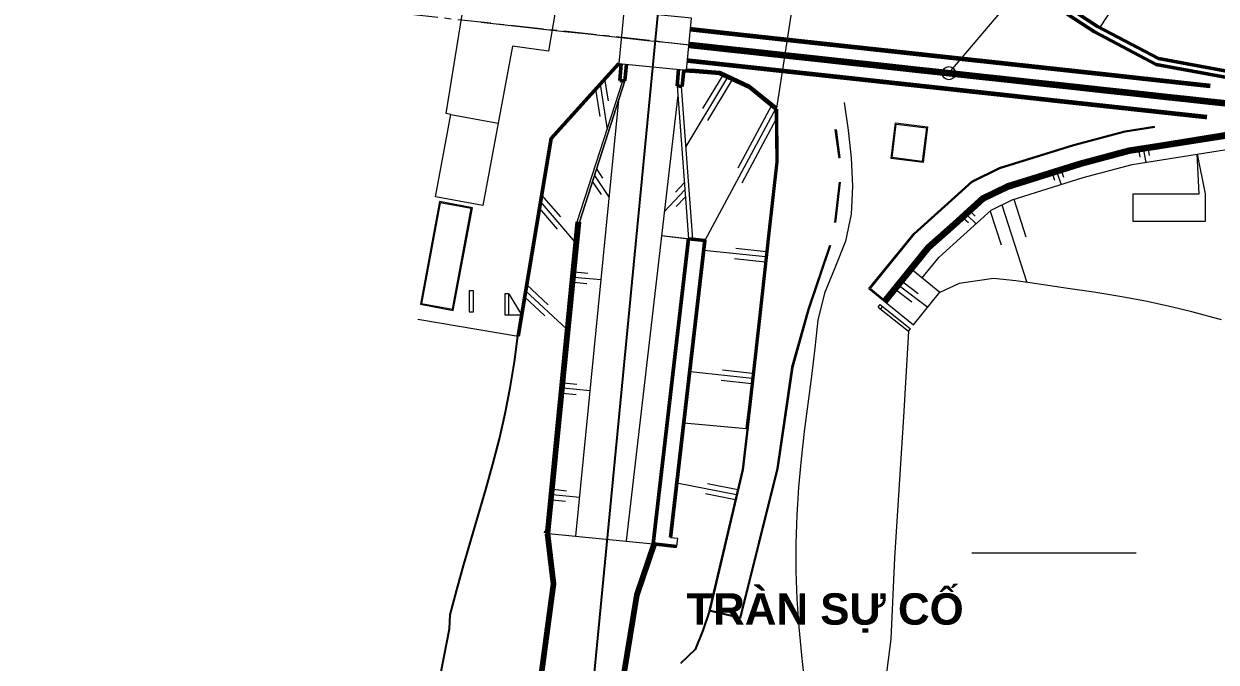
# Model space of a CAD drawing. Header units: millimetres. Extents: x 0 to 1189, y 0 to 841.
# Drawn here: x 225.4 to 339.4, y 196.9 to 257.9 of the extents above; entities that cross this region are included whole.
import ezdxf
from ezdxf.enums import TextEntityAlignment as Align

# ---------------------------------------------------------------- set-up
doc = ezdxf.new("R2010")
doc.units = ezdxf.units.MM
doc.linetypes.add('CENTER', pattern=[5.08, 3.175, -0.635, 0.635, -0.635])
for name, color, linetype, lineweight in [('CHU_DAM', 7, 'CONTINUOUS', 35), ('NEN', 9, 'CONTINUOUS', 13), ('NET_CHINH', 7, 'CONTINUOUS', 50), ('NET_MANH', 8, 'CONTINUOUS', 18), ('NUOC', 5, 'CONTINUOUS', 25), ('SUA_CHUA', 1, 'CONTINUOUS', 50), ('TRUC', 1, 'CENTER', 18)]:
    doc.layers.add(name, color=color, linetype=linetype, lineweight=lineweight)
doc.styles.add('VN_DAM', font='arialbd.ttf')

msp = doc.modelspace()

# ---------------------------------------------------------------- linework, layer by layer
at = {"layer": 'NEN'}
for points in [[(270.75, 248.4), (269.3, 240.53), (264.77, 241.36), (266.23, 249.23), (265.77, 249.31), (268.2, 264.32), (276.89, 263.16), (275.55, 255.27), (272.11, 255.77), (270.75, 248.4)], [(265.77, 249.31), (268.2, 264.32)], [(276.89, 263.16), (275.55, 255.27)], [(282.77, 259.07), (282.29, 254.09), (288.76, 253.47), (289.24, 258.44), (282.77, 259.07)], [(272.11, 255.77), (269.3, 240.53)], [(275.55, 255.27), (272.11, 255.77)], [(263.07, 229.64), (272.65, 228.03), (275.82, 246.91), (282.29, 254.09)], [(275.4, 209.37), (278.32, 238.95), (282.67, 252.44)], [(275.58, 209.15), (278.52, 238.91), (282.88, 252.43)], [(278.32, 238.95), (282.67, 252.44)], [(282.88, 252.43), (278.52, 238.91)], [(287.86, 251.95), (288.94, 237.34)], [(288.26, 251.91), (289.35, 237.3)], [(294.48, 219.2), (294.75, 221.51), (295.71, 230.02), (296.56, 237.89), (297.34, 244.7), (297.28, 249.77)], [(297.34, 244.7), (297.28, 249.77)], [(297.44, 244.69), (297.38, 249.82)], [(297.54, 244.69), (297.49, 249.72)], [(264.77, 241.36), (266.23, 249.23)], [(266.23, 249.23), (265.77, 249.31)], [(266.23, 249.23), (270.75, 248.4)], [(302.96, 247.78), (303.33, 245.06)], [(303.06, 247.79), (303.43, 245.07)], [(306.21, 232.57), (310.49, 237.85), (313.1, 240.16), (316.04, 242.84), (318.7, 244.14), (325.79, 246.36), (330.7, 247.67), (333.53, 248.12)], [(306.35, 232.58), (310.56, 237.78), (313.16, 240.09), (316.09, 242.76), (318.73, 244.05), (325.82, 246.27), (330.72, 247.57), (333.55, 248.02)], [(308.32, 245.01), (308.74, 248.41), (311.82, 248.03), (311.4, 244.63)], [(308.43, 245.1), (308.82, 248.3), (311.7, 247.94), (311.31, 244.74), (308.43, 245.1)], [(337.79, 241.63), (337.6, 245.42), (338.38, 241.63), (338.38, 239), (331.47, 239), (331.47, 241.63), (337.79, 241.63)], [(296.56, 237.89), (297.34, 244.7)], [(296.66, 237.88), (297.44, 244.69)], [(296.76, 237.86), (297.54, 244.69)], [(311.4, 244.63), (308.32, 245.01)], [(303.36, 242.75), (302.92, 238.89)], [(303.46, 242.74), (303.02, 238.88)], [(265.14, 240.9), (263.31, 231.07)], [(263.31, 231.07), (266.46, 230.48), (268.29, 240.31), (265.14, 240.9), (263.31, 231.07)], [(265.22, 240.78), (263.43, 231.15)], [(263.43, 231.15), (266.38, 230.6), (268.17, 240.23), (265.22, 240.78), (263.43, 231.15)], [(269.3, 240.53), (264.77, 241.36)], [(268.29, 240.31), (265.14, 240.9)], [(268.17, 240.23), (265.22, 240.78)], [(266.38, 230.6), (268.17, 240.23)], [(266.46, 230.48), (268.29, 240.31)], [(288.95, 237.34), (285.56, 208.16)], [(286.36, 237.64), (288.94, 237.34)], [(286.36, 237.64), (290.53, 237.16)], [(295.71, 230.02), (296.56, 237.89)], [(295.81, 230.01), (296.66, 237.88)], [(295.91, 230), (296.76, 237.86)], [(290.53, 237.16), (287.24, 208.79)], [(302.44, 236.71), (300.36, 230.58), (298.82, 225.05), (297.4, 215.37), (293.85, 201.17)], [(302.54, 236.68), (300.46, 230.55), (298.92, 225.03), (297.49, 215.35), (293.92, 201.05)], [(302.44, 236.71), (300.36, 230.58)], [(302.54, 236.68), (300.46, 230.55)], [(310.36, 234.36), (313, 232.22)], [(267.99, 232.35), (267.99, 230.35)], [(268.39, 232.35), (267.99, 232.35)], [(268.39, 230.35), (268.39, 232.35)], [(271.38, 232.06), (271.38, 230.06)], [(271.78, 232.06), (271.38, 232.06)], [(271.78, 230.06), (271.78, 232.06)], [(271.78, 232.06), (272.99, 230.06)], [(306.21, 232.57), (307.61, 231.44)], [(306.35, 232.58), (307.67, 231.51)], [(310.48, 229.11), (313, 232.22)], [(263.31, 231.07), (266.46, 230.48)], [(263.43, 231.15), (266.38, 230.6)], [(267.99, 230.35), (268.39, 230.35)], [(300.36, 230.58), (298.82, 225.05)], [(300.46, 230.55), (298.92, 225.03)], [(307.1, 230.81), (307.29, 231.05)], [(307.1, 230.81), (309.98, 228.49)], [(307.29, 231.05), (310.17, 228.72)], [(307.34, 230.62), (307.52, 230.86)], [(307.61, 231.44), (310.48, 229.11)], [(271.38, 230.06), (271.78, 230.06)], [(271.38, 230.06), (272.99, 230.06)], [(294.75, 221.51), (295.71, 230.02)], [(294.85, 221.5), (295.81, 230.01)], [(294.95, 221.49), (295.91, 230)], [(309.98, 228.49), (310.17, 228.72)], [(298.82, 225.05), (297.4, 215.37)], [(298.92, 225.03), (297.49, 215.35)], [(294.11, 215.28), (294.85, 221.5)], [(294.21, 215.26), (294.95, 221.49)], [(294.48, 219.2), (294.75, 221.51)], [(288.51, 219.73), (294.48, 219.2)], [(290.94, 201.75), (294.11, 215.28)], [(291.06, 201.82), (294.21, 215.26)], [(297.4, 215.37), (293.85, 201.17)], [(297.49, 215.35), (293.92, 201.05)], [(275.38, 209.17), (275.38, 209.17)], [(275.58, 209.15), (285.56, 208.16)], [(275.6, 209.35), (275.6, 209.35)], [(287.24, 208.79), (287.93, 208.72)], [(287.85, 207.93), (287.93, 208.72)], [(285.6, 208.55), (285.61, 208.55)], [(316.06, 207.31), (331.78, 207.31)], [(290.94, 201.75), (293.92, 201.05)], [(291.06, 201.82), (293.85, 201.17)]]:
    msp.add_lwpolyline(points, dxfattribs=at)
at = {"layer": 'NEN', "color": 8}
for points in [[(303.84, 250.37), (304.21, 247.73), (304.5, 245.07), (304.64, 242.38), (304.52, 239.7), (303.97, 237.1), (302.98, 234.63), (301.97, 232.14), (301.33, 229.54), (301.05, 226.88), (300.73, 224.21), (300.37, 221.56), (300.02, 218.91), (299.72, 216.25), (299.48, 213.58), (299.32, 210.9), (299.23, 208.22), (299.22, 205.54), (299.31, 202.87), (299.49, 200.19), (299.75, 197.53), (300.04, 194.86)], [(309.98, 228.49), (309.5, 220.31), (308.64, 206.83), (308.31, 199.04), (307.24, 190.91)]]:
    msp.add_lwpolyline(points, dxfattribs=at)
at = {"layer": 'NET_CHINH'}
for points in [[(568, 227.57), (557.43, 228.72), (543.34, 230.33), (533.95, 231.28), (519.01, 232.95), (514.1, 233.45), (494.88, 235.53), (476.2, 237.59), (454.31, 239.99), (435.86, 241.98), (418.07, 243.92), (396.69, 246.24), (377.98, 248.27), (361.7, 250), (345.65, 251.79), (333.69, 254.01), (327.77, 257.12), (325.22, 258.79), (321.24, 262.37), (319.13, 265.39), (315.25, 274.27), (312.89, 279.73)], [(568, 228.17), (557.5, 229.31), (543.4, 230.92), (534.01, 231.88), (519.08, 233.55), (514.16, 234.04), (494.94, 236.13), (476.27, 238.19), (454.37, 240.58), (435.93, 242.58), (418.13, 244.52), (396.76, 246.84), (378.04, 248.87), (361.77, 250.6), (345.74, 252.38), (333.89, 254.58), (328.07, 257.64), (325.59, 259.27), (321.69, 262.77), (319.66, 265.69), (315.8, 274.51), (313.45, 279.97)], [(272.65, 228.03), (275.82, 246.91), (282.29, 254.09)], [(282.53, 254.07), (282.38, 252.47)], [(283.03, 254.02), (282.88, 252.43)], [(288.01, 253.54), (287.86, 251.95)], [(288.51, 253.49), (288.35, 251.9)], [(297.28, 249.77), (294.74, 251.82), (291.92, 253.13), (289.58, 253.33), (288.5, 253.38)], [(297.38, 249.82), (294.79, 251.91), (291.94, 253.23), (289.59, 253.43), (288.76, 253.47)], [(282.38, 252.47), (282.88, 252.43)], [(287.86, 251.95), (288.35, 251.9)], [(307.61, 231.44), (311.79, 236.6), (314.3, 238.82), (317.06, 241.34), (319.37, 242.47), (326.3, 244.63), (331.07, 245.91), (333.96, 246.36), (340.86, 247.46), (345.3, 247.55), (354.13, 246.63)], [(307.84, 231.25), (312.01, 236.4), (314.5, 238.6), (317.23, 241.09), (319.48, 242.19), (326.38, 244.35), (331.13, 245.61), (334.01, 246.07), (340.89, 247.16), (345.29, 247.24), (354.1, 246.33), (362.99, 245.36), (371.18, 244.49), (396.09, 241.75), (405.8, 240.69), (416.57, 239.61)], [(278.52, 238.91), (275.58, 209.15), (276.14, 204.35), (273.65, 185.82), (269.64, 186.65)], [(275.4, 209.37), (278.32, 238.95)], [(281.17, 184.5), (281.77, 189.43), (282.68, 195.7), (283.91, 203.29), (285.56, 208.16), (288.95, 237.34)], [(288.94, 237.34), (290.53, 237.16), (287.24, 208.79)], [(275.38, 209.13), (275.94, 204.35), (273.48, 186.06), (269.68, 186.85)], [(275.28, 209.18), (275.3, 209.38)], [(275.28, 209.18), (275.58, 209.15)], [(275.3, 209.38), (275.4, 209.37)], [(281.41, 184.87), (281.97, 189.4), (282.88, 195.67), (284.1, 203.25), (285.76, 208.14)], [(285.56, 208.16), (287.85, 207.93)]]:
    msp.add_lwpolyline(points, dxfattribs=at)
at = {"layer": 'NET_MANH'}
msp.add_line((313.85, 253.17), (341.35, 285.67), dxfattribs=at)
for points in [[(332.61, 264.13), (328.27, 257.51)], [(299.39, 262.83), (297.38, 249.82)], [(280.5, 252.11), (281.18, 247.8)], [(280.93, 252.59), (281.26, 250.53)], [(292.69, 252.78), (288.69, 246.16)], [(292.23, 252.99), (290.29, 249.78)], [(293.14, 252.56), (290.77, 248.64)], [(280.07, 251.63), (280.48, 249.04)], [(287.92, 251.08), (282.98, 208.46)], [(278.17, 208.9), (282.28, 250.57)], [(297.28, 249.77), (290.53, 237.16)], [(296.89, 250.09), (293.67, 244.08)], [(297.3, 248.73), (294.04, 242.66)], [(311.29, 233.6), (312.88, 235.56), (315.3, 237.7), (317.91, 240.08), (319.92, 241.07), (326.71, 243.19), (331.38, 244.44), (334.2, 244.88), (341, 245.96), (345.24, 246.04), (353.97, 245.14), (362.86, 244.16), (371.05, 243.29), (395.96, 240.55)], [(332.01, 245.74), (332.13, 245.15)], [(332.46, 245.82), (332.69, 244.64)], [(332.9, 245.9), (333.02, 245.31)], [(279.97, 243.4), (281.36, 241.3)], [(280.16, 244.01), (280.74, 243.14)], [(323.76, 243.52), (323.97, 242.95)], [(324.19, 243.66), (324.6, 242.53)], [(324.62, 243.81), (324.82, 243.24)], [(279.77, 242.79), (280.59, 241.57)], [(288.6, 242.01), (286.62, 239.9)], [(288.55, 242.69), (287.71, 241.8)], [(274.8, 240.86), (278.13, 236.99)], [(274.91, 241.5), (276.7, 239.42)], [(288.65, 241.33), (287.78, 240.41)], [(320.06, 241.11), (321.22, 237.52)], [(274.7, 240.22), (276.39, 238.25)], [(315.61, 239.61), (316.48, 238.78)], [(315.93, 239.93), (316.37, 239.51)], [(317.8, 239.98), (318.84, 236.76)], [(318.92, 240.58), (321.32, 233.16)], [(315.29, 239.29), (315.73, 238.88)], [(290.43, 236.26), (296.32, 235.63)], [(293.47, 236.44), (296.37, 236.13)], [(293.36, 235.45), (296.27, 235.13)], [(279.34, 234.02), (278.05, 234.15)], [(273.47, 232.96), (275.54, 231.03)], [(279.24, 233.03), (277.95, 233.16)], [(280.59, 233.4), (278, 233.65)], [(309.13, 232.84), (311.84, 230.79)], [(309.45, 233.23), (310.93, 232.11)], [(339.94, 229.58), (337.08, 230.35), (335.1, 230.84), (332.65, 231.37), (330.39, 231.79), (327.71, 232.22), (325.23, 232.58), (321.64, 233.11), (320.27, 233.32), (318.12, 233.53), (314.85, 233.07), (312.99, 232.21)], [(273.27, 231.78), (275.2, 229.98)], [(273.37, 232.37), (277.31, 228.7)], [(308.82, 232.45), (310.32, 231.31)], [(289.15, 224.64), (295.04, 224.01)], [(292.19, 224.81), (295.09, 224.5)], [(278.29, 223.41), (277, 223.54)], [(292.07, 223.82), (294.98, 223.51)], [(278.2, 222.42), (276.9, 222.55)], [(279.54, 222.79), (276.95, 223.04)], [(277.29, 213.22), (276, 213.35)], [(287.85, 214.01), (293.55, 212.9)], [(290.78, 213.95), (293.66, 213.38)], [(277.19, 212.23), (275.9, 212.36)], [(278.53, 212.6), (275.95, 212.85)], [(290.58, 212.97), (293.44, 212.41)]]:
    msp.add_lwpolyline(points, dxfattribs=at)
msp.add_circle((313.85, 253.17), 0.625, dxfattribs=at)
at = {"layer": 'NUOC'}
for points in [[(299.08, 394.54), (268.24, 74.54)], [(264.6, 192.37), (266.11, 200.04), (266.17, 201.38), (266.8, 203.78), (267.47, 206.18), (268.17, 208.58), (268.87, 210.98), (269.57, 213.38), (270.24, 215.78), (270.87, 218.2), (271.42, 220.64), (271.9, 223.09), (272.3, 225.56), (272.64, 228.03)], [(290.96, 201.75), (290.32, 199.89), (289.58, 198.06), (288.18, 196.72)]]:
    msp.add_lwpolyline(points, dxfattribs=at)
at = {"layer": 'SUA_CHUA', "color": 6, "const_width": 0.438}
for points in [[(289.16, 257.37), (294.13, 256.82), (299.1, 256.28), (304.07, 255.74), (309.04, 255.2), (314.01, 254.66), (318.98, 254.12), (323.95, 253.58), (328.92, 253.04), (333.89, 252.49), (338.86, 251.95)], [(288.99, 255.87), (290.49, 255.71), (291.98, 255.55), (293.47, 255.39), (294.96, 255.23), (296.45, 255.06), (297.94, 254.9), (299.43, 254.74), (300.92, 254.58), (302.41, 254.41), (303.91, 254.25)], [(288.83, 254.38), (293.8, 253.84), (298.77, 253.3), (303.74, 252.76), (308.71, 252.22), (313.68, 251.68), (318.66, 251.14), (323.63, 250.59), (328.6, 250.05), (333.57, 249.51), (338.54, 248.97)]]:
    msp.add_lwpolyline(points, dxfattribs=at)
at = {"layer": 'SUA_CHUA', "const_width": 0.625}
msp.add_lwpolyline([(288.99, 255.87), (290.98, 255.66), (292.97, 255.44), (294.96, 255.23), (296.95, 255.01), (298.94, 254.79), (300.92, 254.58), (302.91, 254.36), (304.9, 254.14), (306.89, 253.93), (308.88, 253.71), (310.86, 253.49), (312.85, 253.28), (314.84, 253.06), (316.83, 252.84), (318.82, 252.63), (320.81, 252.41), (322.79, 252.19), (324.78, 251.98), (326.77, 251.76), (328.76, 251.54), (330.75, 251.33), (332.74, 251.11), (334.72, 250.89), (336.71, 250.68), (338.7, 250.46), (340.69, 250.25)], dxfattribs=at)
at = {"layer": 'TRUC'}
for points in [[(296.6, 368.68), (268.25, 74.54)], [(568, 225.49), (225.39, 262.8)], [(568, 225.49), (225.39, 262.8)], [(269.13, 258.04), (271.12, 257.82), (273.11, 257.6), (275.1, 257.39), (277.08, 257.17), (279.07, 256.96), (281.06, 256.74), (283.05, 256.52), (285.04, 256.31), (287.03, 256.09), (289.01, 255.87), (291, 255.66), (292.99, 255.44), (294.98, 255.22), (296.97, 255.01), (298.96, 254.79), (300.94, 254.57), (302.93, 254.36), (304.92, 254.14), (306.91, 253.92), (308.9, 253.71), (310.88, 253.49), (312.87, 253.27), (314.86, 253.06), (316.85, 252.84), (318.84, 252.62), (320.83, 252.41), (322.81, 252.19), (324.8, 251.98), (326.79, 251.76), (328.78, 251.54), (330.77, 251.33), (332.76, 251.11), (334.74, 250.89), (336.73, 250.68), (338.72, 250.46), (340.71, 250.24)]]:
    msp.add_lwpolyline(points, dxfattribs=at)

# ---------------------------------------------------------------- texts
at = {"layer": 'CHU_DAM', "style": 'VN_DAM'}
msp.add_text('TRÀN SỰ CỐ', height=3, dxfattribs=at).set_placement((288.75, 199.54), align=Align.BOTTOM_LEFT)

doc.saveas('drawing.dxf')
